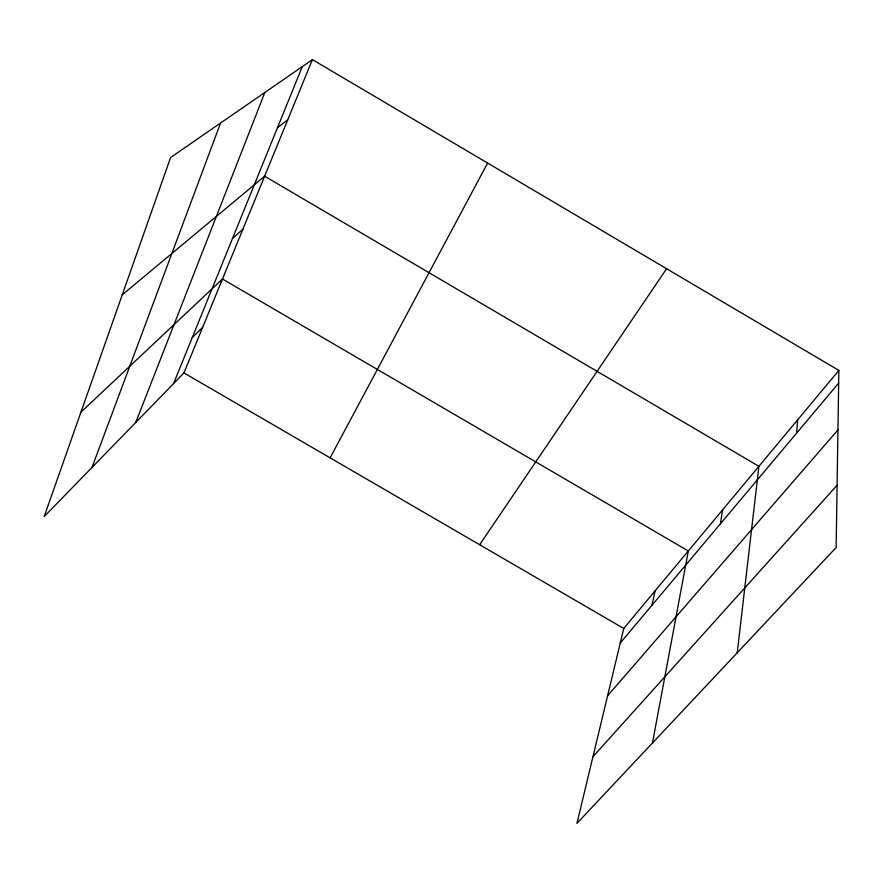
<?xml version="1.0" encoding="UTF-8"?>
<svg xmlns="http://www.w3.org/2000/svg" width="883" height="883" viewBox="0 0 883 883"><rect width="100%" height="100%" fill="white"/><g stroke="black" fill="none" stroke-linecap="round" stroke-linejoin="round"><path stroke-width="1.32" d="M838.85 370.407L836.135 547.515L576.952 823.364L623.751 628.464L838.85 370.407L312.416 59.636L170.607 157.516L44.15 516.621L183.962 372.924L312.416 59.636M796.665 433.078L797.603 419.9M737.228 652.78L758.916 466.312L264.624 176.214L122.251 294.823M720.418 523.818L722.559 509.921M652.471 742.989L688.332 550.992L222.472 279.006L80.905 412.229M651.996 605.23L655.098 590.859M92.009 467.438L220.551 123.046M135.706 422.527L264.867 92.461M173.554 383.619L302.284 66.633M330.121 457.847L487.626 163.068M479.646 544.734L666.599 268.73M620.252 643.001L838.651 383.112M607.57 695.826L837.934 429.933M592.946 756.753L837.084 485.275M192.229 337.637L202.648 327.35M232.516 238.432L242.902 229.183M277.494 127.682L287.748 119.823M183.962 372.924L623.751 628.464"/></g></svg>
